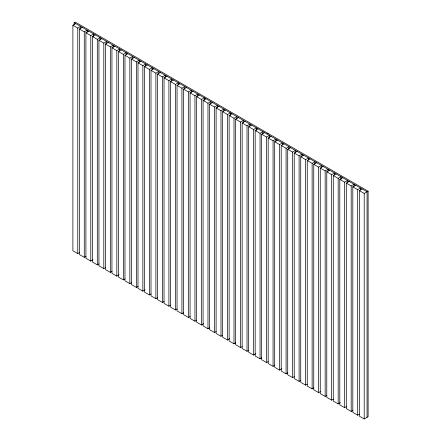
<?xml version="1.0" encoding="UTF-8"?>
<svg xmlns="http://www.w3.org/2000/svg" width="441" height="441" viewBox="0 0 441 441"><rect width="100%" height="100%" fill="white"/><g stroke="black" fill="none" stroke-linecap="round" stroke-linejoin="round"><path stroke-width="0.66" d="M74.105 24.724L74.105 22.662L75.163 22.05L368.114 191.185L368.114 416.695L364.205 418.95L359.327 416.133L359.327 190.617L362.171 188.974M79.479 252.588L77.77 253.575L72.886 250.758L72.886 25.247L75.736 23.599M72.886 25.247L77.77 28.064L80.615 26.421L80.615 28.483M85.989 256.348L84.281 257.335L79.397 254.518L79.397 29.001L82.246 27.359M79.397 29.001L84.281 31.824L87.125 30.175L87.125 32.243M93.068 259.777L90.791 261.094L85.907 258.277L85.907 32.761L88.757 31.118M85.907 32.761L90.791 35.583L93.635 33.935L93.635 36.686M99.01 263.867L97.301 264.854L92.417 262.031L92.417 36.52L95.267 34.878M92.417 36.52L97.301 39.337L100.146 37.694L100.146 39.756M105.52 267.626L103.811 268.608L98.927 265.791L98.927 40.28L101.777 38.632M98.927 40.28L103.811 43.097L106.656 41.454L106.656 43.516M112.025 271.38L110.316 272.367L105.438 269.55L105.438 44.039L108.282 42.391M105.438 44.039L110.316 46.856L113.166 45.214L113.166 47.275M119.109 274.809L116.826 276.127L111.948 273.31L111.948 47.793L114.792 46.151M111.948 47.793L116.826 50.616L119.676 48.968L119.676 51.035M125.046 278.899L123.337 279.886L118.458 277.069L118.458 51.553L121.303 49.91M118.458 51.553L123.337 54.375L126.187 52.727L126.187 54.789M131.556 282.659L129.847 283.646L124.968 280.823L124.968 55.312L127.813 53.67M124.968 55.312L129.847 58.129L132.697 56.487L132.697 58.548M138.066 286.418L136.357 287.405L131.479 284.583L131.479 59.072L134.323 57.429M131.479 59.072L136.357 61.889L139.207 60.246L139.207 62.308M145.15 289.847L142.867 291.159L137.989 288.342L137.989 62.831L140.833 61.183M137.989 62.831L142.867 65.648L145.717 64.006L145.717 66.067M151.087 293.932L149.378 294.919L144.494 292.102L144.494 66.585L147.344 64.943M144.494 66.585L149.378 69.408L152.228 67.765L152.228 69.827M157.597 297.692L155.888 298.678L151.004 295.861L151.004 70.345L153.854 68.702M151.004 70.345L155.888 73.167L158.738 71.519L158.738 73.586M164.107 301.451L162.398 302.438L157.514 299.615L157.514 74.105L160.364 72.462M157.514 74.105L162.398 76.921L165.248 75.279L165.248 77.34M170.617 305.211L168.909 306.197L164.024 303.375L164.024 77.864L166.874 76.221M164.024 77.864L168.909 80.681L171.758 79.038L171.758 81.1M177.128 308.965L175.419 309.951L170.535 307.134L170.535 81.624L173.385 79.975M170.535 81.624L175.419 84.44L178.269 82.798L178.269 84.859M183.638 312.724L181.929 313.711L177.045 310.894L177.045 85.383L179.895 83.735M177.045 85.383L181.929 88.2L184.779 86.557L184.779 88.619M190.148 316.484L188.439 317.47L183.555 314.654L183.555 89.137L186.405 87.494M183.555 89.137L188.439 91.96L191.289 90.311L191.289 92.378M196.658 320.243L194.95 321.23L190.065 318.413L190.065 92.897L192.915 91.254M190.065 92.897L194.95 95.719L197.794 94.071L197.794 96.132M203.736 323.672L201.46 324.989L196.576 322.167L196.576 96.656L199.426 95.013M196.576 96.656L201.46 99.473L204.304 97.83L204.304 100.581M209.679 327.762L207.97 328.743L203.086 325.927L203.086 100.416L205.936 98.767M203.086 100.416L207.97 103.233L210.815 101.59L210.815 103.652M216.189 331.516L214.48 332.503L209.596 329.686L209.596 104.175L212.446 102.527M209.596 104.175L214.48 106.992L217.325 105.349L217.325 107.411M222.699 335.276L220.991 336.262L216.107 333.446L216.107 107.929L218.957 106.287M216.107 107.929L220.991 110.752L223.835 109.103L223.835 111.171M229.778 338.705L227.501 340.022L222.617 337.205L222.617 111.689L225.461 110.046M222.617 111.689L227.501 114.511L230.345 112.863L230.345 115.614M235.715 342.795L234.006 343.782L229.127 340.959L229.127 115.448L231.972 113.806M229.127 115.448L234.006 118.265L236.856 116.622L236.856 118.684M242.225 346.554L240.516 347.541L235.637 344.719L235.637 119.208L238.482 117.565M235.637 119.208L240.516 122.025L243.366 120.382L243.366 122.444M248.735 350.308L247.026 351.295L242.148 348.478L242.148 122.967L244.992 121.319M242.148 122.967L247.026 125.784L249.876 124.141L249.876 126.203M255.819 353.743L253.536 355.055L248.658 352.238L248.658 126.721L251.502 125.079M248.658 126.721L253.536 129.544L256.386 127.901L256.386 130.646M261.756 357.827L260.047 358.814L255.168 355.997L255.168 130.481L258.013 128.838M255.168 130.481L260.047 133.303L262.897 131.655L262.897 133.722M268.266 361.587L266.557 362.574L261.673 359.751L261.673 134.24L264.523 132.598M266.965 134.003L268.023 133.397M261.673 134.24L266.557 137.057L269.407 135.415L269.407 137.476M274.776 365.346L273.067 366.333L268.183 363.511L268.183 138L271.033 136.357M268.183 138L273.067 140.817L275.917 139.174L275.917 141.236M281.854 368.775L279.577 370.087L274.693 367.27L274.693 141.759L277.543 140.111M274.693 141.759L279.577 144.576L282.427 142.934L282.427 144.995M287.797 372.86L286.088 373.847L281.204 371.03L281.204 145.519L284.054 143.871M281.204 145.519L286.088 148.336L288.938 146.693L288.938 148.755M294.307 376.62L292.598 377.606L287.714 374.789L287.714 149.273L290.564 147.63M287.714 149.273L292.598 152.095L295.448 150.447L295.448 152.514M300.817 380.379L299.108 381.366L294.224 378.549L294.224 153.033L297.074 151.39M294.224 153.033L299.108 155.855L301.958 154.207L301.958 156.268M307.327 384.139L305.619 385.125L300.734 382.303L300.734 156.792L303.584 155.149M300.734 156.792L305.619 159.609L308.468 157.966L308.468 160.028M313.838 387.898L312.129 388.879L307.245 386.062L307.245 160.552L310.095 158.909M307.245 160.552L312.129 163.368L314.973 161.726L314.973 163.787M320.348 391.652L318.639 392.639L313.755 389.822L313.755 164.311L316.605 162.663M313.755 164.311L318.639 167.128L321.483 165.485L321.483 167.547M326.858 395.412L325.149 396.398L320.265 393.581L320.265 168.065L323.115 166.422M320.265 168.065L325.149 170.888L327.994 169.239L327.994 171.306M333.368 399.171L331.66 400.158L326.775 397.341L326.775 171.825L329.625 170.182M326.775 171.825L331.66 174.647L334.504 172.999L334.504 175.06M340.446 402.6L338.17 403.917L333.286 401.095L333.286 175.584L336.136 173.941M333.286 175.584L338.17 178.401L341.014 176.758L341.014 179.509M346.389 406.69L344.68 407.677L339.796 404.855L339.796 179.344L342.64 177.701M339.796 179.344L344.68 182.161L347.525 180.518L347.525 182.58M352.894 410.444L351.185 411.431L346.306 408.614L346.306 183.103L349.151 181.455M346.306 183.103L351.185 185.92L354.035 184.277L354.035 186.339M359.404 414.204L357.695 415.19L352.817 412.374L352.817 186.857L355.661 185.214M352.817 186.857L357.695 189.68L360.545 188.037L360.545 190.099M359.327 190.617L364.205 193.439L368.114 191.185M74.105 22.662L367.055 191.791L367.055 417.307M364.205 193.439L364.205 418.95M357.695 189.68L357.695 415.19M351.185 185.92L351.185 411.431M344.68 182.161L344.68 407.677M338.17 178.401L338.17 403.917M331.66 174.647L331.66 400.158M325.149 170.888L325.149 396.398M318.639 167.128L318.639 392.639M312.129 163.368L312.129 388.879M305.619 159.609L305.619 385.125M299.108 155.855L299.108 381.366M292.598 152.095L292.598 377.606M286.088 148.336L286.088 373.847M279.577 144.576L279.577 370.087M273.067 140.817L273.067 366.333M266.557 137.057L266.557 362.574M260.047 133.303L260.047 358.814M253.536 129.544L253.536 355.055M247.026 125.784L247.026 351.295M240.516 122.025L240.516 347.541M234.006 118.265L234.006 343.782M227.501 114.511L227.501 340.022M220.991 110.752L220.991 336.262M214.48 106.992L214.48 332.503M207.97 103.233L207.97 328.743M201.46 99.473L201.46 324.989M194.95 95.719L194.95 321.23M188.439 91.96L188.439 317.47M181.929 88.2L181.929 313.711M175.419 84.44L175.419 309.951M168.909 80.681L168.909 306.197M162.398 76.921L162.398 302.438M155.888 73.167L155.888 298.678M149.378 69.408L149.378 294.919M142.867 65.648L142.867 291.159M136.357 61.889L136.357 287.405M129.847 58.129L129.847 283.646M123.337 54.375L123.337 279.886M116.826 50.616L116.826 276.127M110.316 46.856L110.316 272.367M103.811 43.097L103.811 268.608M97.301 39.337L97.301 264.854M90.791 35.583L90.791 261.094M84.281 31.824L84.281 257.335M77.77 28.064L77.77 253.575"/></g></svg>
